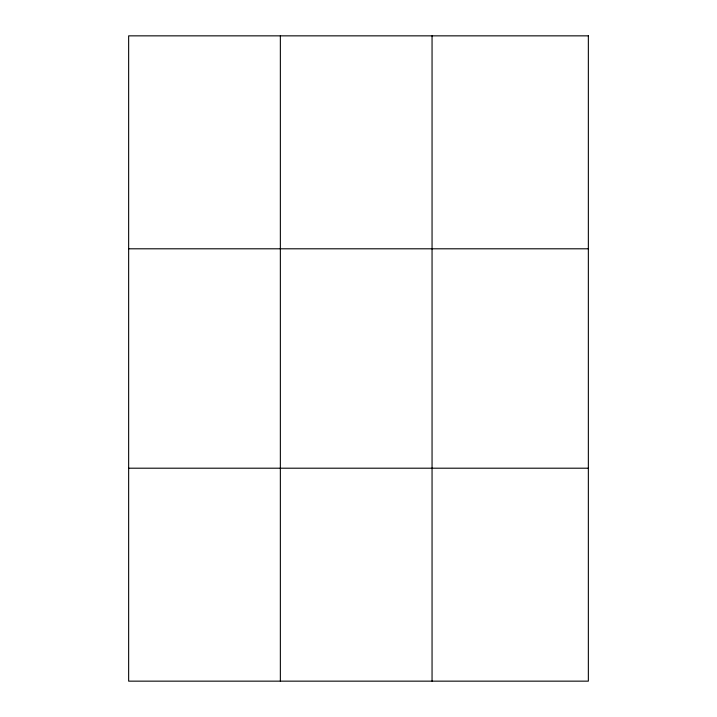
<?xml version="1.0" encoding="UTF-8"?>
<svg xmlns="http://www.w3.org/2000/svg" width="717" height="717" viewBox="0 0 717 717"><rect width="100%" height="100%" fill="white"/><g stroke="black" fill="none" stroke-linecap="round" stroke-linejoin="round"><path stroke-width="1.08" d="M280.356 35.85L280.356 681.15M432.055 35.85L432.055 681.15M128.648 248.799L588.352 248.799M128.648 468.201L588.352 468.201M588.352 35.85L588.352 681.15L128.648 681.15L128.648 35.85L588.352 35.85"/></g></svg>
